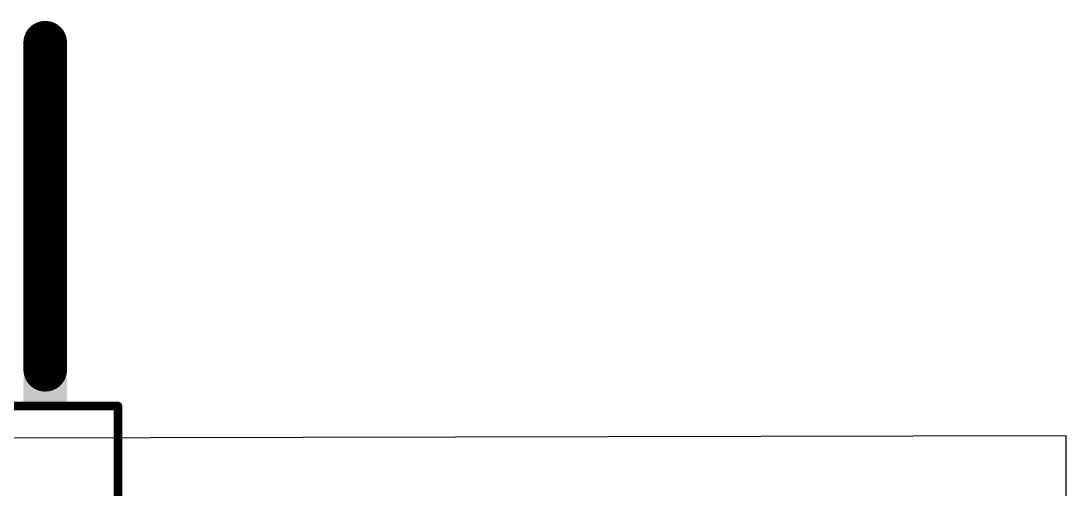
# Model space of a CAD drawing. Extents: x 1.3 to 54.7, y -2.9 to 42.9.
# Drawn here: x 36.41 to 54.66, y 34.74 to 42.93 of the extents above; entities that cross this region are included whole.
import ezdxf

# ---------------------------------------------------------------- set-up
doc = ezdxf.new("R2010")
doc.units = 0
doc.layers.add('20', color=31, linetype='CONTINUOUS')
doc.layers.add('21', color=253, linetype='CONTINUOUS')

# ---------------------------------------------------------------- blocks, each defined once
blk = doc.blocks.new('RECT')
blk.add_solid([(-0.5, -0.5), (0.5, -0.5), (-0.5, 0.5), (0.5, 0.5)])

msp = doc.modelspace()

# ---------------------------------------------------------------- linework, layer by layer
at = {"layer": '20'}
for p, q in [((54.661, 35.677), (1.27, 35.55)), ((54.661, 0.127), (54.661, 35.677))]:
    msp.add_line(p, q, dxfattribs=at)
at = {"layer": '21'}
for points, const_width in [([(36.83, 42.545), (36.83, 36.83)], 0.762), ([(38.1, 36.195), (35.56, 36.195)], 0.1524), ([(38.1, 33.655), (38.1, 36.195)], 0.1524)]:
    msp.add_lwpolyline(points, dxfattribs=dict(at, const_width=const_width))
for points, const_width in [([(37.0205, 42.545, 1), (36.6395, 42.545)], 0.381), ([(36.6395, 36.83, 1), (37.0205, 36.83)], 0.381), ([(38.1381, 36.195, 1), (38.0619, 36.195)], 0.0762), ([(38.1, 36.1569, 1), (38.1, 36.2331)], 0.0762)]:
    msp.add_lwpolyline(points, format="xyb", dxfattribs=dict(at, const_width=const_width))

# ---------------------------------------------------------------- block references
at = {"layer": '21', "xscale": 0.762, "yscale": 0.508}
msp.add_blockref('RECT', (36.83, 36.449), dxfattribs=at)

doc.saveas('drawing.dxf')
